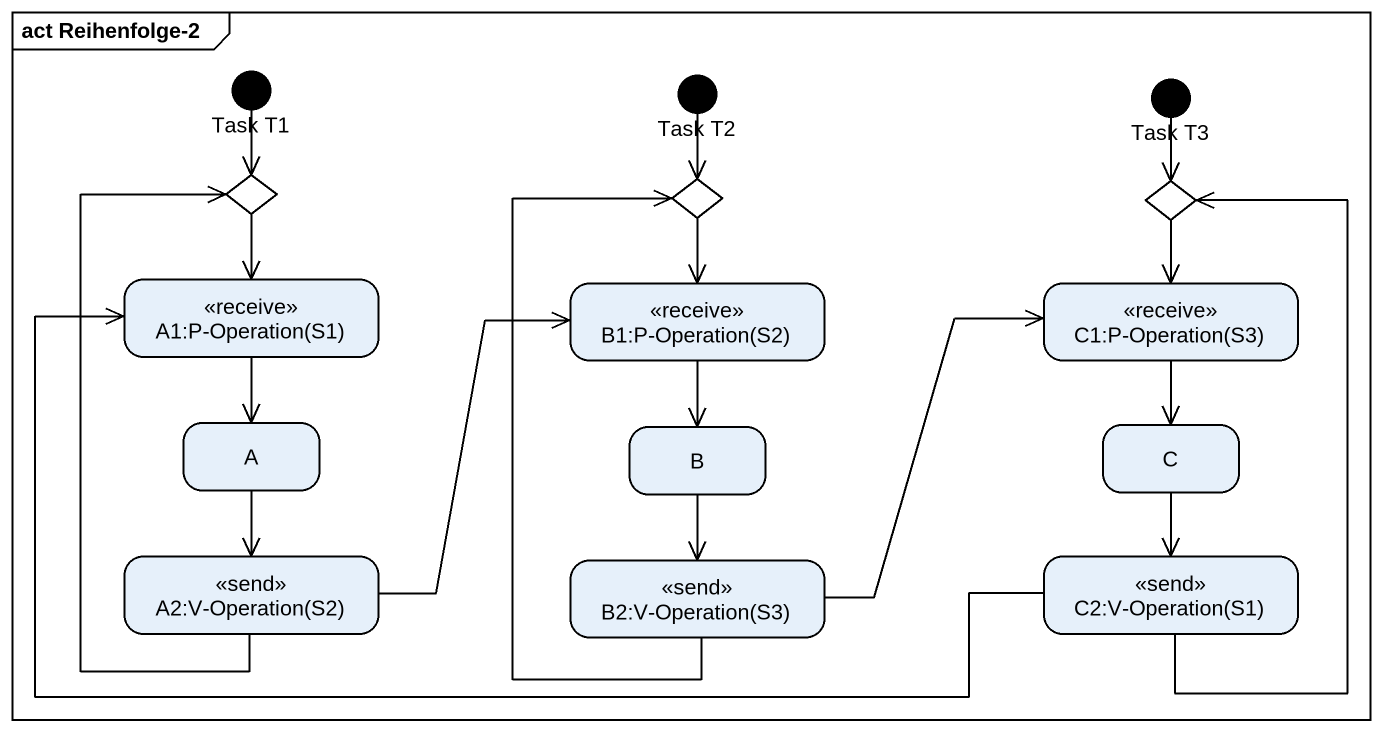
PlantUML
@startuml
mainframe act Reihenfolge-2
hide empty description
state "Task T1" as Task_T1 <<start>>
state "Task T2" as Task_T2 <<start>>
state "Task T3" as Task_T3 <<start>>
state choice1 <<choice>>
state choice2 <<choice>>
state choice3 <<choice>>
state "A1:P-Operation(S1)" as A1_P_Operation_S1 <<receive>>
state "B1:P-Operation(S2)" as B1_P_Operation_S2 <<receive>>
state "C1:P-Operation(S3)" as C1_P_Operation_S3 <<receive>>
state A
state B
state C
state "A2:V-Operation(S2)" as A2_V_Operation_S2 <<send>>
state "B2:V-Operation(S3)" as B2_V_Operation_S3 <<send>>
state "C2:V-Operation(S1)" as C2_V_Operation_S1 <<send>>
Task_T1 --> choice1
Task_T2 --> choice2
Task_T3 --> choice3
choice1 --> A1_P_Operation_S1
choice2 --> B1_P_Operation_S2
choice3 --> C1_P_Operation_S3
A1_P_Operation_S1 --> A
B1_P_Operation_S2 --> B
C1_P_Operation_S3 --> C
A --> A2_V_Operation_S2
B --> B2_V_Operation_S3
C --> C2_V_Operation_S1
A2_V_Operation_S2 -up-> choice1
A2_V_Operation_S2 -up-> B1_P_Operation_S2
B2_V_Operation_S3 -up-> choice2
B2_V_Operation_S3 -right-> C1_P_Operation_S3
C2_V_Operation_S1 -up-> choice3
C2_V_Operation_S1 -left-> A1_P_Operation_S1
@enduml
